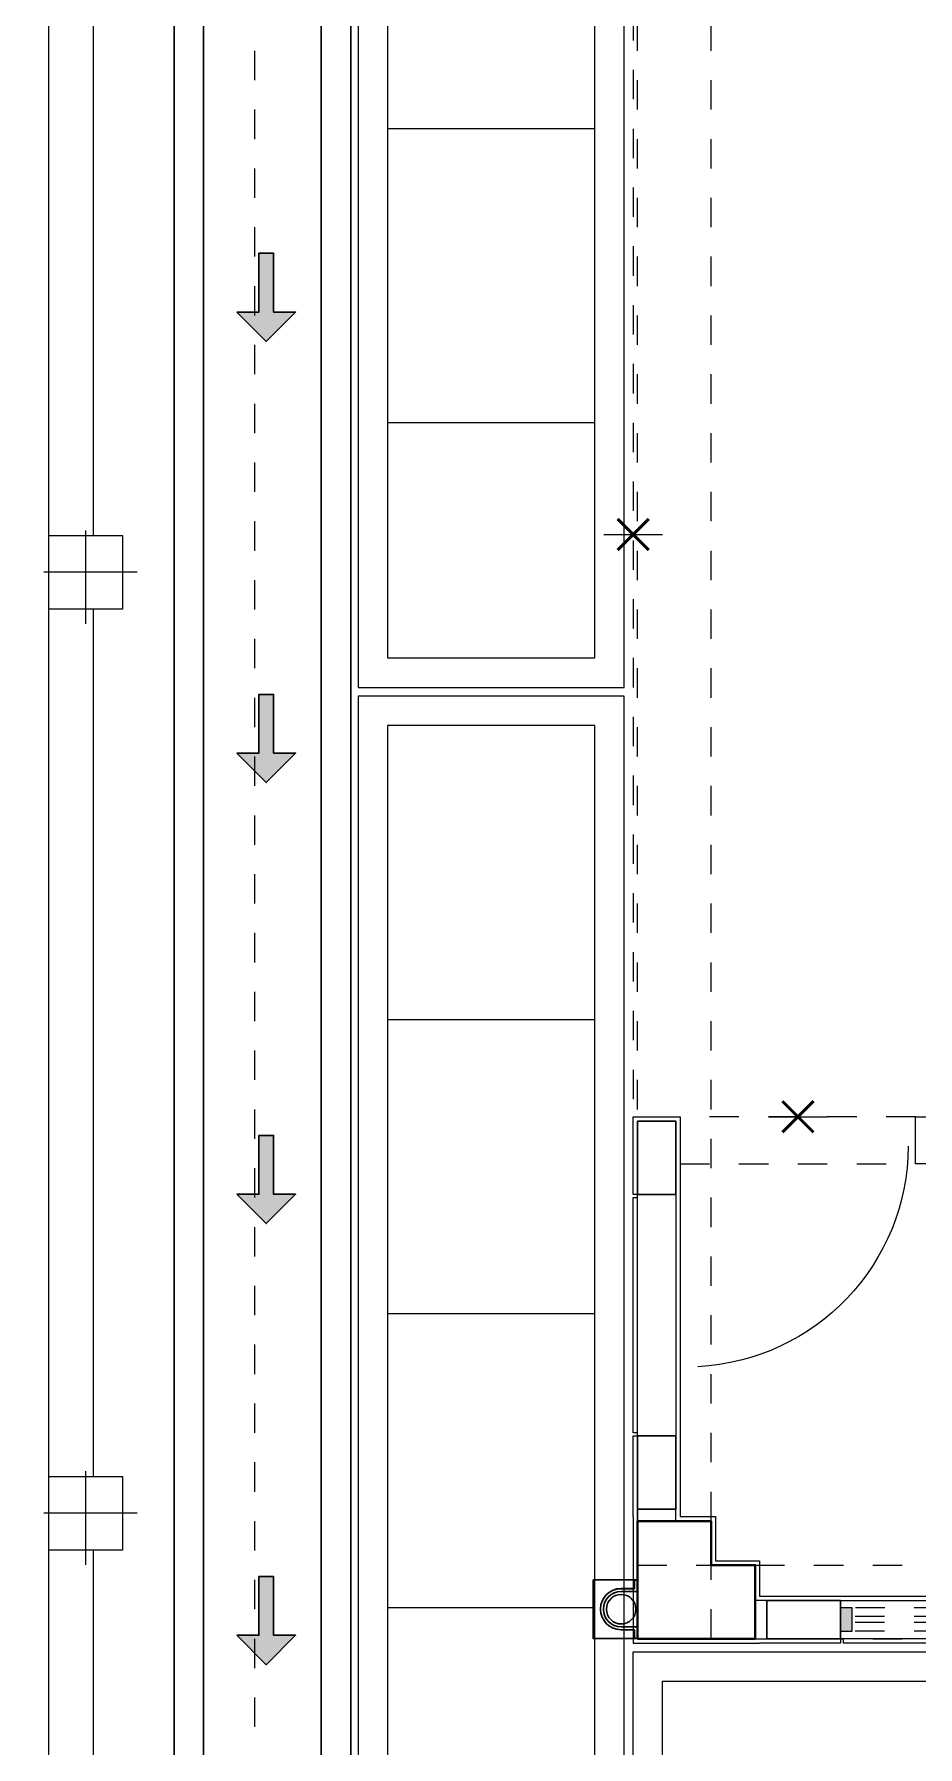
# Model space of a CAD drawing. Header units: metres. Extents: x 349703 to 349913, y 9282546 to 9282694.
# Drawn here: x 349717.08 to 349720.08, y 9282643.71 to 9282649.53 of the extents above; entities that cross this region are included whole.
import ezdxf

# ---------------------------------------------------------------- set-up
doc = ezdxf.new("R2010")
doc.units = ezdxf.units.M
doc.header["$LTSCALE"] = 0.25
for name, pattern in [('01 nivel$0$HIDDEN2', [0.1875, 0.125, -0.0625]), ('B. SUM 2$0$HIDDEN', [0.375, 0.25, -0.125]), ('DASHDOT', [3.556, 2.54, -0.508, 0, -0.508]), ('DASHED2', [0.762, 0.635, -0.127])]:
    doc.linetypes.add(name, pattern=pattern)
for name, color, linetype, lineweight in [('.', 7, 'Continuous', 0), ('0_ CUNETAS', 160, 'Continuous', 5), ('0_VANOS', 30, 'Continuous', 9), ('ARQ-FONDO', 253, 'CONTINUOUS', 9), ('CUNETAS-RED', 5, 'CONTINUOUS', 18)]:
    doc.layers.add(name, color=color, linetype=linetype, lineweight=lineweight)

# ---------------------------------------------------------------- blocks, each defined once
blk = doc.blocks.new('COLUMNAS CENTRALES')
at = {"layer": 'ARQ-FONDO', "lineweight": 40}
blk.add_lwpolyline([(-59553.3691, 35119.3325), (-59553.3691, 35119.4825), (-59553.6191, 35119.4825), (-59553.6191, 35119.0825), (-59553.2191, 35119.0825), (-59553.2191, 35119.3325)], close=True, dxfattribs=at)
blk = doc.blocks.new('*U931')
blk.add_arc((0.022, 0.0479), 0.7531, 0.15786, 87.08143)
blk = doc.blocks.new('*U683')
at = {"linetype": 'Continuous', "true_color": 0xbebebe}
for points in [[(3032.1314, 1351.1888), (3032.1314, 1351.2688), (3032.1714, 1351.2688), (3032.1714, 1351.1888)], [(3035.2814, 1351.1888), (3035.2814, 1351.2688), (3035.3214, 1351.2688), (3035.3214, 1351.1888)]]:
    blk.add_hatch(color=9, dxfattribs=at).paths.add_polyline_path(points)
at = {"layer": '0_VANOS', "linetype": 'Continuous'}
for p, q in [((3032.1314, 1351.2688), (3032.1714, 1351.2688)), ((3032.1314, 1351.2688), (3032.1314, 1351.1888)), ((3032.1714, 1351.2688), (3032.1714, 1351.1888)), ((3035.2814, 1351.1888), (3035.2814, 1351.2688)), ((3035.2814, 1351.2688), (3035.3214, 1351.2688)), ((3035.3214, 1351.2688), (3035.3214, 1351.1888)), ((3032.1714, 1351.1888), (3032.1314, 1351.1888)), ((3035.3214, 1351.1888), (3035.2814, 1351.1888))]:
    blk.add_line(p, q, dxfattribs=at)
at = {"layer": '0_VANOS', "linetype": '01 nivel$0$HIDDEN2', "ltscale": 0.5}
for p, q in [((3032.1708, 1351.2688), (3035.2808, 1351.2688)), ((3032.1714, 1351.2388), (3035.2814, 1351.2388)), ((3032.1714, 1351.2188), (3035.2814, 1351.2188)), ((3032.1714, 1351.1888), (3035.2814, 1351.1888))]:
    blk.add_line(p, q, dxfattribs=at)
at = {"layer": '0_VANOS', "linetype": '01 nivel$0$HIDDEN2'}
blk.add_line((3035.2814, 1351.2688), (3035.3214, 1351.2688), dxfattribs=at)
blk = doc.blocks.new('CAMBIOPISO')
at = {"layer": 'ARQ-FONDO'}
blk.add_line((-0.1, 0), (0.1, 0), dxfattribs=at)
at = {"layer": 'ARQ-FONDO', "const_width": 0.01}
for points in [[(-0.053, -0.053), (0.053, 0.053)], [(-0.053, 0.053), (0.053, -0.053)]]:
    blk.add_lwpolyline(points, dxfattribs=at)
blk = doc.blocks.new('MODULO 5 A 11 NUEVO')
at = {"layer": 'ARQ-FONDO', "linetype": 'DASHED2', "ltscale": 0.3}
blk.add_lwpolyline([(350746.1569, 9282626.1853), (350746.1569, 9282622.2253)], dxfattribs=at)
at = {"layer": 'ARQ-FONDO'}
for points in [[(350746.3019, 9282621.9603), (350746.1569, 9282621.9603), (350746.1569, 9282622.2253), (350746.3169, 9282622.2253), (350746.3169, 9282621.9503)], [(350750.0969, 9282620.5953), (350750.0969, 9282622.0653), (350747.1169, 9282622.0653), (350747.1169, 9282622.2253), (350747.3819, 9282622.2253)], [(350746.1719, 9282621.1503), (350746.1569, 9282621.1503), (350746.1569, 9282621.9503), (350746.1719, 9282621.9503)], [(350746.3169, 9282621.9503), (350746.3169, 9282621.1403)], [(350746.1569, 9282620.8653), (350746.1569, 9282621.1403), (350746.3019, 9282621.1403)], [(350746.3169, 9282621.1403), (350746.3169, 9282620.8653), (350746.4369, 9282620.8653), (350746.4369, 9282620.7153), (350746.5869, 9282620.7153), (350746.5869, 9282620.5953), (350746.8619, 9282620.5953)], [(350746.1569, 9282620.8653), (350746.1569, 9282620.4353), (350746.5869, 9282620.4353)], [(350746.8619, 9282620.5803), (350746.8619, 9282620.4353), (350746.5869, 9282620.4353)], [(350746.8619, 9282620.5953), (350750.0969, 9282620.5953)], [(350750.0419, 9282620.4503), (350750.0419, 9282620.4353), (350746.8719, 9282620.4353), (350746.8719, 9282620.4503)]]:
    blk.add_lwpolyline(points, dxfattribs=at)
at = {"layer": 'ARQ-FONDO', "lineweight": 30, "flags": 128}
for points in [[(350746.1719, 9282622.2103), (350746.3019, 9282622.2103), (350746.3019, 9282621.9603), (350746.1719, 9282621.9603), (350746.1719, 9282622.2103)], [(350746.1719, 9282621.1403), (350746.3019, 9282621.1403), (350746.3019, 9282620.8903), (350746.1719, 9282620.8903), (350746.1719, 9282621.1403)], [(350746.6119, 9282620.4503), (350746.6119, 9282620.5803), (350746.8619, 9282620.5803), (350746.8619, 9282620.4503), (350746.6119, 9282620.4503)]]:
    blk.add_lwpolyline(points, dxfattribs=at)
at = {"layer": 'ARQ-FONDO', "linetype": 'DASHED2', "ltscale": 0.3}
blk.add_lwpolyline([(350747.1169, 9282622.2253), (350746.317, 9282622.2253), (350746.3169, 9282622.0653), (350747.1169, 9282622.0653)], close=True, dxfattribs=at)
at = {"layer": 'ARQ-FONDO'}
for points in [[(350746.1719, 9282621.9603), (350746.3019, 9282621.9603), (350746.3019, 9282621.1403), (350746.1719, 9282621.1403)], [(350746.3019, 9282620.8503), (350746.3019, 9282620.8903), (350746.1719, 9282620.8903), (350746.1719, 9282620.8503)], [(350746.6119, 9282620.5803), (350746.5719, 9282620.5803), (350746.5719, 9282620.4503), (350746.6119, 9282620.4503)], [(350746.8619, 9282620.5803), (350750.0519, 9282620.5803), (350750.0519, 9282620.4503), (350746.8619, 9282620.4503)]]:
    blk.add_lwpolyline(points, close=True, dxfattribs=at)
for name, p in [('COLUMNAS CENTRALES', (410299.7911, 9247501.3678)), ('CAMBIOPISO', (350746.1572, 9282624.2053)), ('CAMBIOPISO', (350746.7173, 9282622.2253))]:
    blk.add_blockref(name, p, dxfattribs=at)
at = {"layer": 'ARQ-FONDO', "xscale": -1, "rotation": 180}
blk.add_blockref('*U931', (350746.3169, 9282622.1753), dxfattribs=at)
at = {"layer": 'ARQ-FONDO', "xscale": -1}
blk.add_blockref('*U683', (353782.1833, 9281269.2865), dxfattribs=at)
blk = doc.blocks.new('VERDAD88')
at = {"layer": 'ARQ-FONDO'}
for points in [[(350744.8128, 9282648.3211), (350743.9086, 9282648.3211), (350743.9086, 9282644.3211), (350744.8128, 9282644.3211), (350744.8128, 9282648.3211)], [(350744.8128, 9282644.2911), (350743.9086, 9282644.2911), (350743.9086, 9282639.8861), (350744.8128, 9282639.8861), (350744.8128, 9282644.2911)], [(350744.8428, 9282641.0411), (350748.8428, 9282641.0411), (350748.8428, 9282639.8861), (350744.8428, 9282639.8861), (350744.8428, 9282641.0411)]]:
    blk.add_lwpolyline(points, dxfattribs=at)
at = {"layer": 'ARQ-FONDO', "flags": 128}
for points in [[(350744.7128, 9282648.2211), (350744.0086, 9282648.2211), (350744.0086, 9282644.4211), (350744.7128, 9282644.4211)], [(350744.7128, 9282644.1911), (350744.0086, 9282644.1911), (350744.0086, 9282639.9861), (350744.7128, 9282639.9861)], [(350744.9428, 9282640.9411), (350748.7428, 9282640.9411), (350748.7428, 9282639.9861), (350744.9428, 9282639.9861)]]:
    blk.add_lwpolyline(points, close=True, dxfattribs=at)
for points in [[(350744.7128, 9282646.2211), (350744.0086, 9282646.2211)], [(350744.7128, 9282645.2211), (350744.0086, 9282645.2211)], [(350744.7128, 9282643.1911), (350744.0086, 9282643.1911)], [(350744.7128, 9282642.1911), (350744.0086, 9282642.1911)], [(350744.7128, 9282641.1911), (350744.0086, 9282641.1911)]]:
    blk.add_lwpolyline(points, dxfattribs=at)
blk = doc.blocks.new('VIGAS')
at = {"layer": 'ARQ-FONDO', "linetype": 'B. SUM 2$0$HIDDEN', "flags": 128}
for points in [[(350745.1945, 9282639.3646), (350745.1945, 9282650.6146)], [(350745.4445, 9282639.3646), (350745.4445, 9282650.6146)], [(350745.1945, 9282639.6146), (350769.7445, 9282639.6146)], [(350745.1945, 9282639.3646), (350769.7445, 9282639.3646)]]:
    blk.add_lwpolyline(points, dxfattribs=at)
blk = doc.blocks.new('hdgyt')
at = {"layer": 'ARQ-FONDO'}
for p, q in [((-37274.7231, -199270.5272), (-37274.7231, -199270.5726)), ((-37274.7131, -199270.5272), (-37274.7131, -199270.5826)), ((-37274.5931, -199270.5272), (-37274.5931, -199270.5826)), ((-37274.5831, -199270.5272), (-37274.5831, -199270.5726)), ((-37274.7231, -199270.5726), (-37274.7481, -199270.5726)), ((-37274.7131, -199270.5826), (-37274.7481, -199270.5826)), ((-37274.5931, -199270.5826), (-37274.5581, -199270.5826)), ((-37274.5831, -199270.5726), (-37274.5581, -199270.5726))]:
    blk.add_line(p, q, dxfattribs=at)
at = {"layer": 'ARQ-FONDO', "lineweight": 5}
blk.add_lwpolyline([(-37274.5531, -199270.4326), (-37274.7531, -199270.4326), (-37274.7531, -199270.5826), (-37274.5531, -199270.5826)], close=True, dxfattribs=at)
at = {"layer": 'ARQ-FONDO'}
blk.add_circle((-37274.6531, -199270.5272), 0.05, dxfattribs=at)
for centre, radius, start, end in [((-37274.6531, -199270.5272), 0.07, 0, 180), ((-37274.6531, -199270.5272), 0.06, 0, 180), ((-37274.7481, -199270.5776), 0.005, 90, 270), ((-37274.5581, -199270.5776), 0.005, 270, 90)]:
    blk.add_arc(centre, radius, start, end, dxfattribs=at)
blk = doc.blocks.new('cp1-flat-2')
at = {"layer": 'ARQ-FONDO', "linetype": 'DASHDOT', "ltscale": 0.5}
for p, q in [((889464.6388, -9185121.41), (889464.5934, -9185121.063)), ((889464.7896, -9185121.2138), (889464.4426, -9185121.2592)), ((889461.4659, -9185121.8251), (889461.4205, -9185121.4781)), ((889461.6167, -9185121.6289), (889461.2696, -9185121.6743))]:
    blk.add_line(p, q, dxfattribs=at)
at = {"layer": 'ARQ-FONDO'}
for points in [[(889467.9025, -9185120.9326), (889467.8701, -9185120.6847), (889458.1529, -9185121.956), (889458.1853, -9185122.2039), (889458.4332, -9185122.1715), (889458.4202, -9185122.0723), (889461.3225, -9185121.6926), (889461.3354, -9185121.7918), (889461.5833, -9185121.7594), (889461.5704, -9185121.6602), (889464.4954, -9185121.2775), (889464.5084, -9185121.3767), (889464.7563, -9185121.3442), (889464.7433, -9185121.2451), (889467.6416, -9185120.8659), (889467.6546, -9185120.965)], [(889464.7239, -9185121.0963), (889464.476, -9185121.1288), (889464.5084, -9185121.3767), (889464.7563, -9185121.3442)], [(889461.5509, -9185121.5115), (889461.303, -9185121.5439), (889461.3354, -9185121.7918), (889461.5833, -9185121.7594)]]:
    blk.add_lwpolyline(points, close=True, dxfattribs=at)
blk = doc.blocks.new('CERCO PERIMETRICO')
at = {"layer": 'ARQ-FONDO', "xscale": -1, "rotation": 97.45378494831562}
blk.add_blockref('cp1-flat-2', (-8872851.8595, 8973039.8551, 210.1358), dxfattribs=at)
blk = doc.blocks.new('*U2183')
at = {"layer": '.', "lineweight": 30}
h = blk.add_hatch(color=1, dxfattribs=at)
h.dxf.hatch_style = 1
h.paths.add_polyline_path([(-0.025, -0.05), (-0.1, -0.05), (0, -0.15), (0.1, -0.05), (0.025, -0.05), (0.025, 0.15), (-0.025, 0.15)])
at = {"layer": '0_ CUNETAS', "color": 1, "lineweight": 30}
blk.add_lwpolyline([(-0.1, -0.05), (-0.025, -0.05), (-0.025, 0.15), (0.025, 0.15), (0.025, -0.05), (0.1, -0.05), (0, -0.15)], close=True, dxfattribs=at)
blk = doc.blocks.new('*U2178')
at = {"layer": '0_ CUNETAS', "color": 0, "linetype": 'ByBlock', "lineweight": -2, "transparency": 16777216}
for p in [(0, 87), (0, 85.5), (0, 84), (0, 82.5)]:
    blk.add_blockref('*U2183', p, dxfattribs=at)
blk = doc.blocks.new('montante')
at = {"layer": 'ARQ-FONDO', "lineweight": 30}
for p, q in [((0, 0.07), (0.0455, 0.07)), ((0, 0.06), (0.0555, 0.06)), ((0.0455, 0.07), (0.0455, 0.095)), ((0, -0.06), (0.0555, -0.06)), ((0, -0.07), (0.0455, -0.07)), ((0.0455, -0.07), (0.0455, -0.095))]:
    blk.add_line(p, q, dxfattribs=at)
blk.add_lwpolyline([(-0.0945, 0.1), (-0.0945, -0.1), (0.0555, -0.1), (0.0555, 0.1)], close=True, dxfattribs=at)
blk.add_circle((0, 0), 0.05, dxfattribs=at)
for centre, radius, start, end in [((0, 0), 0.07, 90, 270), ((0, 0), 0.06, 90, 270), ((0.0505, 0.095), 0.005, 0, 180), ((0.0505, -0.095), 0.005, 180, 0)]:
    blk.add_arc(centre, radius, start, end, dxfattribs=at)
blk = doc.blocks.new('drenaje')
at = {"layer": 'CUNETAS-RED', "lineweight": 30}
for p, q in [((-0.6, -19.2104), (-0.6, -77.3478)), ((0, -19.2104), (0, -77.3478)), ((-0.5, -31.3597), (-0.5004, -31.3597))]:
    blk.add_line(p, q, dxfattribs=at)
at = {"layer": 'CUNETAS-RED', "lineweight": 30, "flags": 128}
blk.add_lwpolyline([(-0.1, -19.2104), (-0.5, -19.2104), (-0.5, -77.3478), (-0.1, -77.3478), (-0.1, -19.2104)], dxfattribs=at)
at = {"layer": 'CUNETAS-RED', "lineweight": 0}
blk.add_blockref('*U2178', (-0.2872, -113.8987), dxfattribs=at)
at = {"layer": 'CUNETAS-RED', "lineweight": 30}
blk.add_blockref('montante', (0.9191, -31.3597), dxfattribs=at)

msp = doc.modelspace()

# ---------------------------------------------------------------- linework, layer by layer
at = {"layer": 'ARQ-FONDO', "linetype": 'B. SUM 2$0$HIDDEN'}
msp.add_lwpolyline([(349717.8305, 9282656.6276), (349744.9805, 9282656.6276), (349744.9805, 9282642.7776), (349717.8305, 9282642.7776)], close=True, dxfattribs=at)

# ---------------------------------------------------------------- block references
at = {"layer": 'ARQ-FONDO'}
for name, p in [('CERCO PERIMETRICO', (-323.2944, 0, -210.1358)), ('VERDAD88', (-1025.7273, 2.9916)), ('MODULO 5 A 11 NUEVO', (-1027.0414, 23.6274)), ('VIGAS', (-1026.0641, 4.713))]:
    msp.add_blockref(name, p, dxfattribs=at)
at = {"layer": 'ARQ-FONDO', "xscale": -1, "rotation": 89.99969846459416}
msp.add_blockref('hdgyt', (150448.3517, 9245370.5733), dxfattribs=at)
at = {"layer": 'CUNETAS-RED', "lineweight": 30}
msp.add_blockref('drenaje', (349718.1559, 9282675.5378), dxfattribs=at)

doc.saveas('drawing.dxf')
